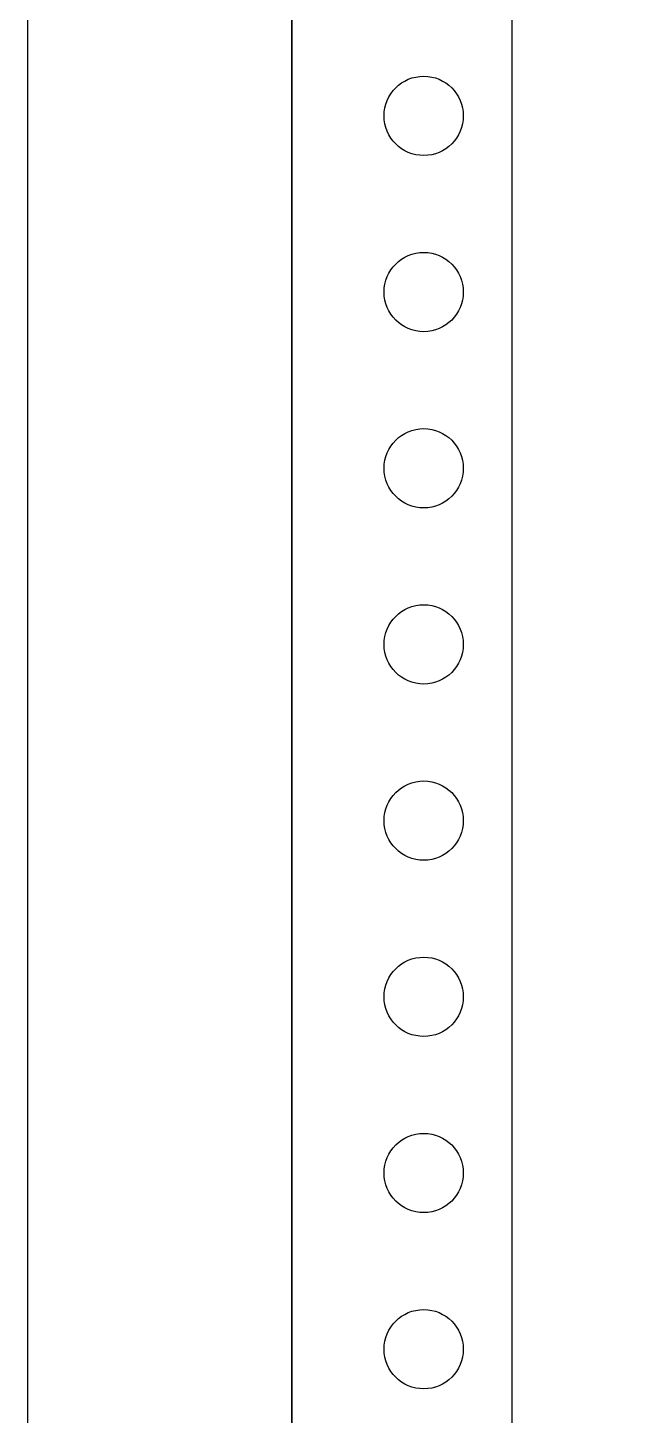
# Model space of a CAD drawing. Extents: x 1424152 to 1424952, y 398144 to 400344.
# Drawn here: x 1424152 to 1424219.7, y 398571.2 to 398728.7 of the extents above; entities that cross this region are included whole.
import ezdxf

# ---------------------------------------------------------------- set-up
doc = ezdxf.new("R2010")
doc.units = 0
doc.header["$MEASUREMENT"] = 0
doc.layers.add('LY-JS-BJ', color=7, linetype='Continuous')
doc.layers.add('布置图', color=20, linetype='Continuous')

# ---------------------------------------------------------------- blocks, each defined once
blk = doc.blocks.new('*U22')
at = {"layer": 'LY-JS-BJ', "color": 6}
blk.add_circle((0, 0), 4.5, dxfattribs=at)
blk = doc.blocks.new('*U23')
at = {"layer": 'LY-JS-BJ', "color": 0, "linetype": 'ByBlock', "lineweight": -2, "transparency": 16777216}
for p in [(0, -1500), (0, -1520), (0, -1540), (0, -1560), (0, -1580), (0, -1600), (0, -1620), (0, -1640)]:
    blk.add_blockref('*U22', p, dxfattribs=at)

msp = doc.modelspace()

# ---------------------------------------------------------------- linework, layer by layer
at = {"layer": 'LY-JS-BJ', "color": 6, "ltscale": 50}
msp.add_lwpolyline([(1424182.02, 400288.66), (1424182.02, 398143.66)], dxfattribs=at)
at = {"layer": 'LY-JS-BJ', "color": 6, "lineweight": -3}
msp.add_lwpolyline([(1424207.02, 400228.66), (1424207.02, 398228.66), (1424182.02, 398228.66), (1424182.02, 400228.66)], close=True, dxfattribs=at)
at = {"layer": '布置图', "ltscale": 50}
msp.add_lwpolyline([(1424152.02, 400343.66), (1424952.02, 400343.66), (1424952.02, 398143.66), (1424152.02, 398143.66)], close=True, dxfattribs=at)

# ---------------------------------------------------------------- block references
at = {"layer": 'LY-JS-BJ', "color": 6, "lineweight": -3}
msp.add_blockref('*U23', (1424197.02, 400218.66), dxfattribs=at)

doc.saveas('drawing.dxf')
